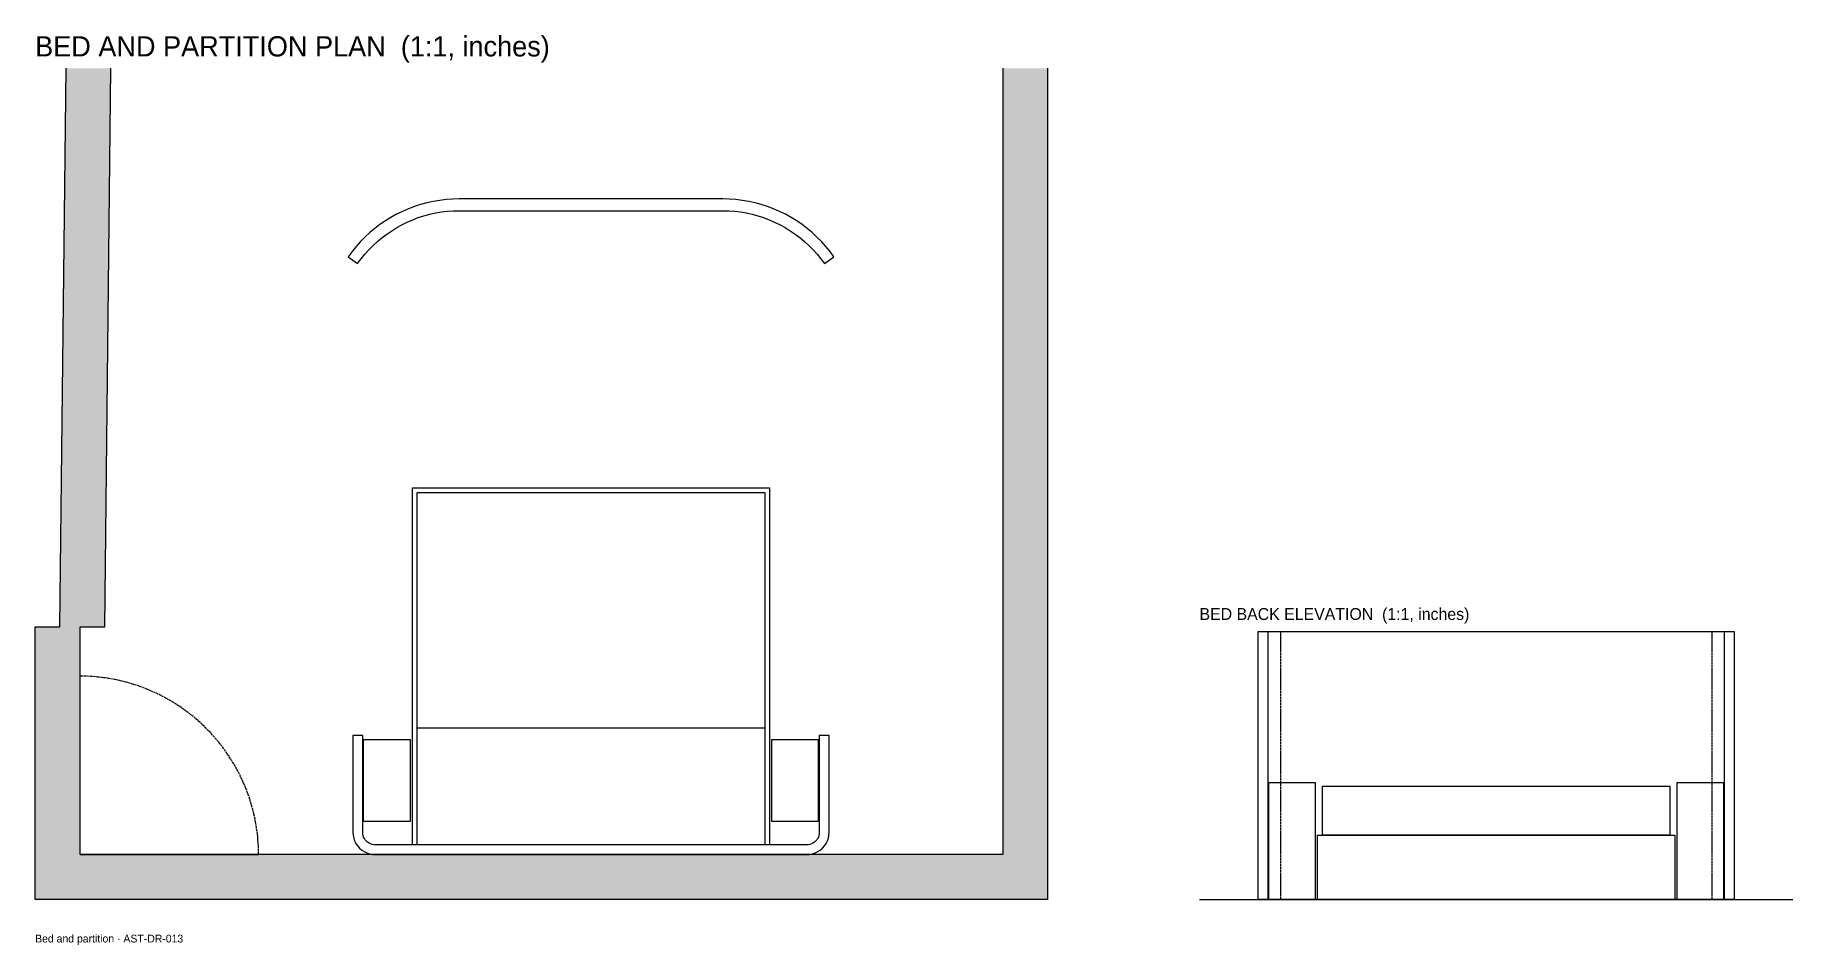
# Model space of a CAD drawing. Header units: inches. Extents: x 0 to 354, y -9 to 174.
import ezdxf

# ---------------------------------------------------------------- set-up
doc = ezdxf.new("R2010")
doc.units = ezdxf.units.IN
doc.header["$MEASUREMENT"] = 0
doc.linetypes.add('DASHED', pattern=[0.6, 0.5, -0.1])
for name, color, linetype in [('Bed and partition plan', 7, 'Continuous'), ('Bed and partition plan hatch', 8, 'Continuous'), ('Bed back elevation', 7, 'Continuous')]:
    doc.layers.add(name, color=color, linetype=linetype)

msp = doc.modelspace()

# ---------------------------------------------------------------- hatches: boundary and pattern name
at = {"layer": 'Bed and partition plan hatch'}
h = msp.add_hatch(dxfattribs=at)
h.set_pattern_fill('ANSI31', scale=0.15748031)
h.paths.add_polyline_path([(204.09, 167.64), (204.09, 0), (0, 0), (0, 54.96), (5, 54.96), (6.22, 167.64), (15.28, 167.64), (14.06, 54.96), (9.06, 54.96), (9.06, 9.06), (195.04, 9.06), (195.04, 167.64), (204.09, 167.64)])

# ---------------------------------------------------------------- linework, layer by layer
at = {"layer": 'Bed and partition plan'}
for p, q in [((77.03, 34.65), (147.07, 34.65)), ((9.06, 9.06), (45.04, 9.06))]:
    msp.add_line(p, q, dxfattribs=at)
for points in [[(204.09, 167.64), (204.09, 0), (0, 0), (0, 54.96), (5, 54.96), (6.22, 167.64)], [(195.04, 167.64), (195.04, 9.06), (9.06, 9.06), (9.06, 54.96), (14.06, 54.96), (15.28, 167.64)], [(65.01, 128.23), (65.73, 129.22), (66.49, 130.15), (67.29, 131.04), (68.13, 131.89), (69.01, 132.7), (69.93, 133.47), (70.89, 134.19), (71.88, 134.87), (72.9, 135.5), (73.94, 136.08), (75.02, 136.6), (76.12, 137.08), (77.24, 137.5), (78.38, 137.87), (79.54, 138.18), (80.71, 138.44), (81.89, 138.64), (83.08, 138.78), (84.27, 138.87), (85.47, 138.9), (138.62, 138.9), (139.82, 138.87), (141.01, 138.78), (142.2, 138.64), (143.39, 138.44), (144.56, 138.18), (145.71, 137.87), (146.85, 137.5), (147.97, 137.08), (149.07, 136.6), (150.15, 136.08), (151.2, 135.5), (152.22, 134.87), (153.21, 134.19), (154.16, 133.47), (155.08, 132.7), (155.96, 131.89), (156.81, 131.04), (157.61, 130.15), (158.36, 129.22), (159.09, 128.23), (160.99, 129.63), (160.23, 130.66), (159.4, 131.68), (158.53, 132.66), (157.6, 133.59), (156.64, 134.48), (155.63, 135.32), (154.59, 136.11), (153.51, 136.85), (152.39, 137.54), (151.24, 138.17), (150.06, 138.75), (148.86, 139.27), (147.63, 139.73), (146.38, 140.13), (145.12, 140.48), (143.84, 140.76), (142.54, 140.98), (141.24, 141.13), (139.93, 141.23), (138.62, 141.26), (85.47, 141.26), (84.16, 141.23), (82.85, 141.13), (81.55, 140.98), (80.26, 140.76), (78.98, 140.48), (77.71, 140.13), (76.46, 139.73), (75.24, 139.27), (74.03, 138.75), (72.85, 138.17), (71.71, 137.54), (70.59, 136.85), (69.51, 136.11), (68.46, 135.32), (67.45, 134.48), (66.49, 133.59), (65.57, 132.66), (64.69, 131.68), (63.87, 130.66), (63.1, 129.63), (65.01, 128.23)], [(76.04, 83.03), (148.05, 83.03), (148.05, 11.02), (76.04, 11.02), (76.04, 83.03)], [(77.03, 82.05), (147.07, 82.05), (147.07, 11.02), (77.03, 11.02), (77.03, 82.05)], [(64.06, 33.07), (64.06, 13.58), (64.09, 12.99), (64.21, 12.41), (64.4, 11.85), (64.66, 11.32), (64.99, 10.83), (65.38, 10.38), (65.83, 9.99), (66.32, 9.66), (66.85, 9.4), (67.41, 9.21), (67.99, 9.09), (68.58, 9.06), (155.51, 9.06), (156.1, 9.09), (156.68, 9.21), (157.24, 9.4), (157.78, 9.66), (158.27, 9.99), (158.71, 10.38), (159.1, 10.83), (159.43, 11.32), (159.69, 11.85), (159.89, 12.41), (160, 12.99), (160.04, 13.58), (160.04, 33.07), (158.07, 33.07), (158.07, 13.58), (158.05, 13.25), (157.98, 12.92), (157.88, 12.6), (157.73, 12.3), (157.54, 12.02), (157.32, 11.77), (157.07, 11.55), (156.79, 11.37), (156.49, 11.22), (156.17, 11.11), (155.85, 11.05), (155.51, 11.02), (68.58, 11.02), (68.25, 11.05), (67.92, 11.11), (67.6, 11.22), (67.3, 11.37), (67.02, 11.55), (66.77, 11.77), (66.55, 12.02), (66.37, 12.3), (66.22, 12.6), (66.11, 12.92), (66.05, 13.25), (66.02, 13.58), (66.02, 33.07), (64.06, 33.07)], [(66.22, 32.28), (75.57, 32.28), (75.57, 15.75), (66.22, 15.75), (66.22, 32.28)], [(148.52, 32.28), (157.87, 32.28), (157.87, 15.75), (148.52, 15.75), (148.52, 32.28)]]:
    msp.add_lwpolyline(points, dxfattribs=at)
at = {"layer": 'Bed and partition plan', "linetype": 'DASHED'}
msp.add_open_spline([(45.04, 9.06), (45.04, 15.37), (43.38, 21.58), (40.22, 27.05), (37.06, 32.52), (32.52, 37.06), (27.05, 40.22), (21.58, 43.38), (15.37, 45.04), (9.06, 45.04)], degree=3, knots=[0, 0, 0, 0, 1, 1, 1, 2, 2, 2, 3, 3, 3, 3], dxfattribs=at)
at = {"layer": 'Bed back elevation', "linetype": 'DASHED'}
for p, q in [((251.05, 54.02), (251.05, 0)), ((337.98, 54.02), (337.98, 0))]:
    msp.add_line(p, q, dxfattribs=at)
at = {"layer": 'Bed back elevation'}
msp.add_line((234.71, 0), (354.31, 0), dxfattribs=at)
for points in [[(246.52, 54.02), (342.5, 54.02), (342.5, 0), (246.52, 0), (246.52, 54.02)], [(246.52, 54.02), (248.49, 54.02), (248.49, 0), (246.52, 0), (246.52, 54.02)], [(340.54, 54.02), (342.5, 54.02), (342.5, 0), (340.54, 0), (340.54, 54.02)], [(248.69, 23.62), (258.04, 23.62), (258.04, 0), (248.69, 0), (248.69, 23.62)], [(259.49, 22.83), (329.53, 22.83), (329.53, 12.99), (259.49, 12.99), (259.49, 22.83)], [(330.99, 23.62), (340.34, 23.62), (340.34, 0), (330.99, 0), (330.99, 23.62)], [(258.51, 12.99), (330.52, 12.99), (330.52, 0), (258.51, 0), (258.51, 12.99)]]:
    msp.add_lwpolyline(points, dxfattribs=at)

# ---------------------------------------------------------------- texts
at = {"layer": 'LABELS'}
for s, height, p in [('BED AND PARTITION PLAN  (1:1, inches)', 4.0819, (0, 170)), ('BED BACK ELEVATION  (1:1, inches)', 2.3921, (234.71, 56.38)), ('Bed and partition · AST-DR-013', 1.5748, (0, -8.66))]:
    msp.add_text(s, height=height, dxfattribs=at).set_placement(p)

doc.saveas('drawing.dxf')
